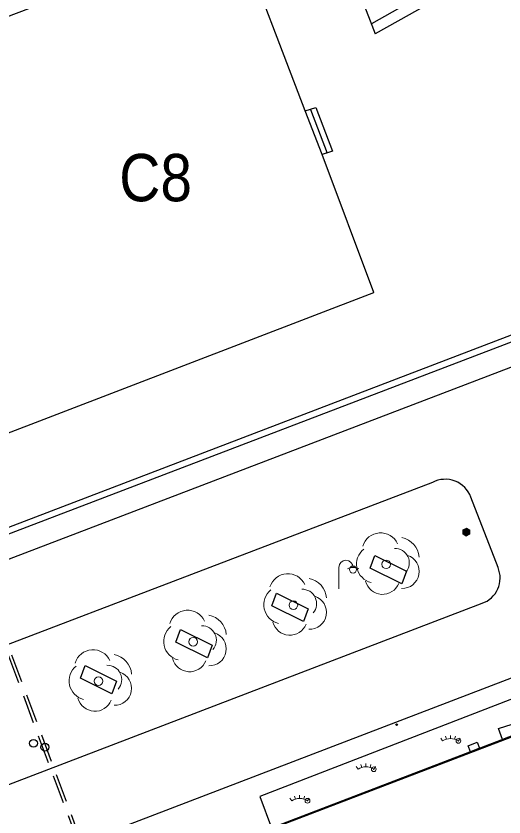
# Model space of a CAD drawing. Extents: x -89153 to -88764, y -100884 to -100462.
# Drawn here: x -88988.5 to -88957.6, y -100709.6 to -100658.8 of the extents above; entities that cross this region are included whole.
import ezdxf

# ---------------------------------------------------------------- set-up
doc = ezdxf.new("R2010")
doc.units = 0
doc.header["$LTSCALE"] = 0.6
doc.header["$PDMODE"] = 32
doc.header["$PDSIZE"] = 0.3
doc.linetypes.add('MEDIUM_DASHED', pattern=[4.5, 3, -1.5])
for name, color, linetype, lineweight in [('10', 7, 'Continuous', 25), ('11', 7, 'Continuous', 25), ('12', 7, 'Continuous', 25), ('20', 7, 'Continuous', 13), ('21', 7, 'Continuous', 13), ('30', 7, 'Continuous', 25), ('41', 7, 'Continuous', 13), ('42', 7, 'Continuous', 25), ('43', 7, 'Continuous', 13), ('44', 7, 'Continuous', 25)]:
    doc.layers.add(name, color=color, linetype=linetype, lineweight=lineweight)
doc.layers.add('60', color=7, linetype='Continuous')

msp = doc.modelspace()

# ---------------------------------------------------------------- hatches: boundary and pattern name
at = {"layer": '43'}
msp.add_hatch(color=256, dxfattribs=at).paths.add_polyline_path([(-88960.199, -100691.364), (-88959.97, -100691.247), (-88959.754, -100691.387), (-88959.767, -100691.644), (-88959.996, -100691.761), (-88960.212, -100691.621)])
at = {"layer": '44'}
msp.add_hatch(color=256, dxfattribs=at).paths.add_polyline_path([(-88964.352, -100703.698, 1), (-88964.452, -100703.698, 1)])

# ---------------------------------------------------------------- linework, layer by layer
at = {"layer": '10'}
for p, q in [((-88968.567, -100652.626), (-88965.76, -100659.94)), ((-88997.713, -100716.257), (-88935.799, -100692.574)), ((-88947.899, -100700.98), (-88983.105, -100714.412))]:
    msp.add_line(p, q, dxfattribs=at)
for points in [[(-88994.294, -100610.465), (-89048.547, -100630.179), (-89022.724, -100698.048), (-88993.99, -100687.115), (-88965.846, -100676.322), (-88969.116, -100667.581), (-88970.211, -100664.824), (-88974.584, -100653.351), (-88991.966, -100659.946), (-88989.585, -100665.6), (-89010.878, -100673.551), (-89012.964, -100668.165), (-89019.178, -100651.991), (-88998.13, -100643.9), (-88997.233, -100646.233), (-88996.011, -100649.305), (-88981.602, -100643.823)], [(-88965.787, -100692.981), (-88963.784, -100693.977), (-88964.08, -100694.78), (-88966.083, -100693.784)], [(-88972.025, -100695.378), (-88970.022, -100696.374), (-88970.318, -100697.177), (-88972.321, -100696.181)], [(-88978.109, -100697.666), (-88976.106, -100698.662), (-88976.402, -100699.465), (-88978.405, -100698.469)], [(-88984.165, -100699.959), (-88982.162, -100700.955), (-88982.458, -100701.758), (-88984.461, -100700.762)]]:
    msp.add_lwpolyline(points, close=True, dxfattribs=at)
msp.add_lwpolyline([(-89011.698, -100716.228), (-89014.706, -100708.308), (-89015.336, -100705.728), (-89002.081, -100698.211), (-88956.439, -100680.779)], dxfattribs=at)
for centre in [(-88987.432, -100704.885), (-88986.709, -100705.13)]:
    msp.add_circle(centre, 0.25, dxfattribs=at)
at = {"layer": '11'}
for p, q in [((-88991.673, -100692.199), (-88955.974, -100678.571)), ((-88991.333, -100692.509), (-88955.99, -100679.016))]:
    msp.add_line(p, q, dxfattribs=at)
at = {"layer": '11', "linetype": 'MEDIUM_DASHED'}
for p, q in [((-88984.594, -100711.176), (-88991.673, -100692.199)), ((-88984.396, -100711.107), (-88991.333, -100692.509))]:
    msp.add_line(p, q, dxfattribs=at)
at = {"layer": '12'}
for p, q in [((-88958.867, -100655.259), (-88966.002, -100659.31)), ((-88958.614, -100655.934), (-88965.76, -100659.94)), ((-88969.858, -100664.721), (-88968.799, -100667.488)), ((-88957.969, -100693.755), (-88959.69, -100689.289)), ((-89004.645, -100713.484), (-88958.984, -100696.016))]:
    msp.add_line(p, q, dxfattribs=at)
for points in [[(-88970.211, -100664.824), (-88969.531, -100664.596), (-88968.472, -100667.363), (-88969.116, -100667.581)], [(-88962.124, -100688.359), (-89005.691, -100704.963), (-89008.876, -100706.31)]]:
    msp.add_lwpolyline(points, dxfattribs=at)
for centre, radius, start, end in [((-88961.3139, -100689.8891), 1.7313, 20.27941, 117.89817), ((-88959.5341, -100694.4107), 1.6969, 288.91689, 22.73092)]:
    msp.add_arc(centre, radius, start, end, dxfattribs=at)
at = {"layer": '20'}
for p, q in [((-88961.248, -100704.621), (-88961.307, -100704.427)), ((-88960.984, -100704.581), (-88960.984, -100704.381)), ((-88960.725, -100704.619), (-88960.668, -100704.428)), ((-88961.484, -100704.731), (-88961.594, -100704.564)), ((-88960.484, -100704.731), (-88960.374, -100704.564)), ((-88966.848, -100706.524), (-88966.958, -100706.357)), ((-88966.612, -100706.414), (-88966.671, -100706.22)), ((-88966.348, -100706.374), (-88966.348, -100706.174)), ((-88966.089, -100706.412), (-88966.032, -100706.221)), ((-88965.848, -100706.524), (-88965.738, -100706.357)), ((-88971.055, -100708.527), (-88971.165, -100708.36)), ((-88970.819, -100708.417), (-88970.878, -100708.223)), ((-88970.555, -100708.377), (-88970.555, -100708.177)), ((-88970.296, -100708.415), (-88970.239, -100708.224)), ((-88970.055, -100708.527), (-88969.945, -100708.36))]:
    msp.add_line(p, q, dxfattribs=at)
at = {"layer": '20', "lineweight": 25}
msp.add_lwpolyline([(-88948.63, -100698.823), (-88973.084, -100708.257), (-88972.338, -100710.245), (-88948.005, -100700.931)], close=True, dxfattribs=at)
at = {"layer": '20'}
for centre in [(-88960.9836, -100705.4895), (-88966.3476, -100707.2825), (-88970.5546, -100709.2855)]:
    msp.add_arc(centre, 0.9083, 56.60151, 123.39849, dxfattribs=at)
for p in [(-88960.484, -100704.731), (-88965.848, -100706.524), (-88970.055, -100708.527)]:
    msp.add_point(p, dxfattribs=at)
at = {"layer": '21'}
for centre in [(-88965.0705, -100693.5455), (-88970.9515, -100696.1315), (-88977.3085, -100698.4475), (-88983.3115, -100700.9495)]:
    msp.add_circle(centre, 0.2737, dxfattribs=at)
for centre, radius, start, end in [((-88965.4203, -100692.7365), 1.1831, 24.76228, 163.22075), ((-88964.3514, -100693.2176), 1.3901, 5.22462, 78.57542), ((-88965.7303, -100693.5248), 1.2099, 128.95546, 256.05052), ((-88964.5082, -100693.4494), 0.9128, 319.6043, 91.68267), ((-88964.0467, -100694.0004), 1.0742, 267.9563, 71.79057), ((-88971.3013, -100695.3225), 1.1831, 24.76228, 163.22075), ((-88970.2324, -100695.8036), 1.3901, 5.22462, 78.57542), ((-88965.2957, -100694.3387), 1.1107, 194.5123, 338.26394), ((-88971.6113, -100696.1108), 1.2099, 128.95546, 256.05052), ((-88970.3892, -100696.0354), 0.9128, 319.6043, 91.68267), ((-88969.9277, -100696.5864), 1.0742, 267.9563, 71.79057), ((-88977.6583, -100697.6385), 1.1831, 24.76228, 163.22075), ((-88976.5894, -100698.1196), 1.3901, 5.22462, 78.57542), ((-88971.1767, -100696.9247), 1.1107, 194.5123, 338.26394), ((-88977.9683, -100698.4268), 1.2099, 128.95546, 256.05052), ((-88976.7462, -100698.3514), 0.9128, 319.6043, 91.68267), ((-88976.2847, -100698.9024), 1.0742, 267.9563, 71.79057), ((-88983.6613, -100700.1405), 1.1831, 24.76228, 163.22075), ((-88982.5924, -100700.6216), 1.3901, 5.22462, 78.57542), ((-88982.7492, -100700.8534), 0.9128, 319.6043, 91.68267), ((-88977.5337, -100699.2407), 1.1107, 194.5123, 338.26394), ((-88983.9713, -100700.9288), 1.2099, 128.95546, 256.05052), ((-88982.2877, -100701.4044), 1.0742, 267.9563, 71.79057), ((-88983.5367, -100701.7427), 1.1107, 194.5123, 338.26394)]:
    msp.add_arc(centre, radius, start, end, dxfattribs=at)
at = {"layer": '30', "lineweight": 13}
msp.add_line((-88965.909, -100676.346), (-88965.857, -100676.294), dxfattribs=at)
at = {"layer": '41'}
msp.add_line((-88968.067, -100695.092), (-88968.067, -100693.742), dxfattribs=at)
msp.add_circle((-88967.167, -100693.877), 0.225, dxfattribs=at)
for centre, radius, start, end in [((-88967.617, -100693.742), 0.45, 0, 180), ((-88967.167, -100694.507), 0.765, 61.92751, 118.07249)]:
    msp.add_arc(centre, radius, start, end, dxfattribs=at)
at = {"layer": '42'}
for points in [[(-88957.942, -100703.952), (-88956.271, -100703.426), (-88956.048, -100704.01), (-88957.681, -100704.635)], [(-88959.873, -100705.036), (-88959.295, -100704.804), (-88959.139, -100705.193), (-88959.721, -100705.415)]]:
    msp.add_lwpolyline(points, close=True, dxfattribs=at)
at = {"layer": '43'}
msp.add_lwpolyline([(-88960.199, -100691.364), (-88959.97, -100691.247), (-88959.754, -100691.387), (-88959.767, -100691.644), (-88959.996, -100691.761), (-88960.212, -100691.621)], close=True, dxfattribs=at)
at = {"layer": '44'}
msp.add_circle((-88964.402, -100703.698), 0.05, dxfattribs=at)

# ---------------------------------------------------------------- texts
at = {"layer": '60', "width": 0.9}
msp.add_text('C8', height=3, dxfattribs=at).set_placement((-88981.995, -100670.546))

doc.saveas('drawing.dxf')
